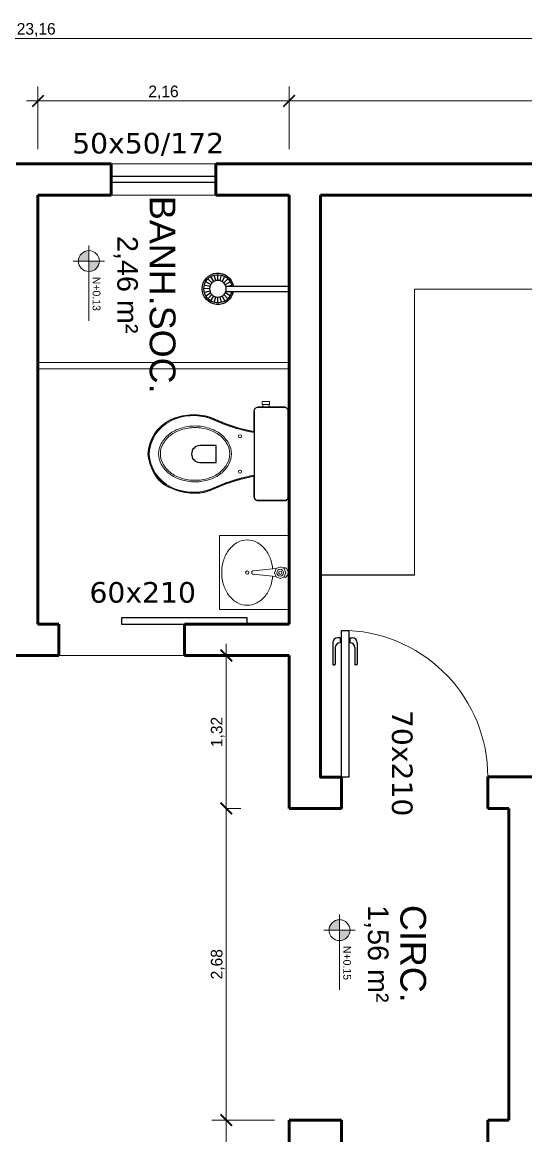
# Model space of a CAD drawing. Header units: millimetres. Extents: x 1509.2 to 1551.3, y 877.7 to 907.4.
# Drawn here: x 1530.45 to 1534.79, y 891.41 to 900.99 of the extents above; entities that cross this region are included whole.
import ezdxf

# ---------------------------------------------------------------- set-up
doc = ezdxf.new("R2010")
doc.units = ezdxf.units.MM
doc.linetypes.add('ACAD_ISO10W100', pattern=[18, 12, -3, 0, -3])
for name, color, linetype, lineweight in [('0.13', 6, 'Continuous', 13), ('0.20', 7, 'Continuous', 20), ('0.30', 2, 'Continuous', 30), ('0.60', 4, 'Continuous', 60), ('texto', 3, 'Continuous', 25)]:
    doc.layers.add(name, color=color, linetype=linetype, lineweight=lineweight)
doc.layers.add('LOUCAS', color=7, linetype='Continuous')
doc.dimstyles.new('COTA 02', dxfattribs={"dimtxt": 0.1, "dimasz": 0.1, "dimexe": 1.25, "dimexo": 0.625, "dimtad": 1, "dimzin": 4, "dimtxsty": 'Standard', "dimblk": 'ARCHTICK', "dimcen": 0.09, "dimdle": 0.1, "dimclrd": 256, "dimclre": 256, "dimclrt": 256, "dimadec": 0, "dimazin": 0, "dimtfac": 1, "dimtmove": 1, "dimatfit": 3, "dimldrblk": 'ARCHTICK', "dimfxl": 1, "dimlwd": -1, "dimlwe": -1, "dimarcsym": 0})

# ---------------------------------------------------------------- blocks, each defined once
blk = doc.blocks.new('CHUVEI')
at = {"layer": 'LOUCAS'}
for p, q in [((0.0728, -0.0611), (0.049, -0.0474)), ((0.0792, -0.0528), (0.0597, -0.0334)), ((0.0875, -0.0465), (0.0737, -0.0226)), ((0.0971, -0.0425), (0.09, -0.0159)), ((0.1075, -0.0411), (0.1075, -0.0136)), ((0.1178, -0.0425), (0.1249, -0.0159)), ((0.1275, -0.0465), (0.1412, -0.0226)), ((0.1357, -0.0528), (0.1552, -0.0334)), ((0.1421, -0.0611), (0.1659, -0.0474)), ((0.0695, -0.0686), (-0.2325, -0.0686)), ((0.0695, -0.0936), (-0.2325, -0.0936)), ((0.0608, -0.0686), (0.0423, -0.0636)), ((0.0423, -0.0986), (0.0608, -0.0936)), ((0.049, -0.1149), (0.0728, -0.1011)), ((0.1659, -0.1149), (0.1421, -0.1011)), ((0.1461, -0.0708), (0.1727, -0.0636)), ((0.1727, -0.0986), (0.1461, -0.0915)), ((0.1475, -0.0808), (0.1749, -0.0805)), ((0.0597, -0.1288), (0.0792, -0.1094)), ((0.0737, -0.1396), (0.0875, -0.1157)), ((0.09, -0.1463), (0.0971, -0.1197)), ((0.1075, -0.1486), (0.1075, -0.1211)), ((0.1249, -0.1463), (0.1178, -0.1197)), ((0.1412, -0.1396), (0.1275, -0.1157)), ((0.1552, -0.1288), (0.1357, -0.1094))]:
    blk.add_line(p, q, dxfattribs=at)
blk.add_circle((0.1075, -0.0811), 0.04, dxfattribs=at)
for radius, start, end in [(0.075, 189.5941, 170.4059), (0.0675, 190.6719, 169.3281)]:
    blk.add_arc((0.1075, -0.0811), radius, start, end, dxfattribs=at)
blk = doc.blocks.new('_ArchTick')
at = {"color": 0, "linetype": 'ByBlock', "const_width": 0.15}
blk.add_lwpolyline([(-0.5, -0.5), (0.5, 0.5)], dxfattribs=at)
blk = doc.blocks.new('*D42')
at = {"layer": '0.13', "transparency": 16777216}
for p, q in [((1532.209, 895.6435), (1532.209, 894.1279)), ((1532.624, 895.5435), (1532.084, 895.5435)), ((1532.209, 894.2279), (1532.334, 894.2279))]:
    blk.add_line(p, q, dxfattribs=at)
at = {"layer": 'Defpoints', "color": 0, "linetype": 'ACAD_ISO10W100', "transparency": 16777216}
for p in [(1532.749, 895.5435), (1532.209, 894.2279), (1532.209, 894.2279)]:
    blk.add_point(p, dxfattribs=at)
at = {"layer": '0.13', "linetype": 'ACAD_ISO10W100', "transparency": 16777216, "xscale": 0.1, "yscale": 0.1, "zscale": 0.1}
for p, rotation in [((1532.209, 895.5435), 90), ((1532.209, 894.2279), 270)]:
    blk.add_blockref('_ArchTick', p, dxfattribs=dict(at, rotation=rotation))
at = {"layer": '0.13', "color": 7, "linetype": 'ACAD_ISO10W100', "transparency": 16777216, "insert": (1532.1356, 894.8857), "char_height": 0.1, "attachment_point": 5, "rotation": 90}
blk.add_mtext('1,32', dxfattribs=at)
blk = doc.blocks.new('*D43')
at = {"layer": '0.13', "transparency": 16777216}
for p, q in [((1532.209, 894.3279), (1532.209, 891.4475)), ((1532.209, 894.2279), (1532.334, 894.2279)), ((1532.624, 891.5475), (1532.084, 891.5475))]:
    blk.add_line(p, q, dxfattribs=at)
at = {"layer": 'Defpoints', "color": 0, "linetype": 'ACAD_ISO10W100', "transparency": 16777216}
for p in [(1532.209, 894.2279), (1532.209, 891.5475), (1532.749, 891.5475)]:
    blk.add_point(p, dxfattribs=at)
at = {"layer": '0.13', "linetype": 'ACAD_ISO10W100', "transparency": 16777216, "xscale": 0.1, "yscale": 0.1, "zscale": 0.1}
for p, rotation in [((1532.209, 894.2279), 90), ((1532.209, 891.5475), 270)]:
    blk.add_blockref('_ArchTick', p, dxfattribs=dict(at, rotation=rotation))
at = {"layer": '0.13', "color": 7, "linetype": 'ACAD_ISO10W100', "transparency": 16777216, "insert": (1532.1356, 892.8877), "char_height": 0.1, "attachment_point": 5, "rotation": 90}
blk.add_mtext('2,68', dxfattribs=at)
blk = doc.blocks.new('*D44')
at = {"layer": '0.13', "transparency": 16777216}
for p, q in [((1532.209, 891.6475), (1532.209, 887.0735)), ((1532.624, 891.5475), (1532.084, 891.5475)), ((1532.624, 887.1735), (1532.084, 887.1735))]:
    blk.add_line(p, q, dxfattribs=at)
at = {"layer": 'Defpoints', "color": 0, "linetype": 'ACAD_ISO10W100', "transparency": 16777216}
for p in [(1532.749, 891.5475), (1532.209, 887.1735), (1532.749, 887.1735)]:
    blk.add_point(p, dxfattribs=at)
at = {"layer": '0.13', "linetype": 'ACAD_ISO10W100', "transparency": 16777216, "xscale": 0.1, "yscale": 0.1, "zscale": 0.1}
for p, rotation in [((1532.209, 891.5475), 90), ((1532.209, 887.1735), 270)]:
    blk.add_blockref('_ArchTick', p, dxfattribs=dict(at, rotation=rotation))
at = {"layer": '0.13', "color": 7, "linetype": 'ACAD_ISO10W100', "transparency": 16777216, "insert": (1532.1356, 889.3605), "char_height": 0.1, "attachment_point": 5, "rotation": 90}
blk.add_mtext('4,37', dxfattribs=at)
blk = doc.blocks.new('*D52')
at = {"layer": '0.13', "transparency": 16777216}
for p, q in [((1530.589, 899.8985), (1530.589, 900.438)), ((1532.749, 899.8985), (1532.749, 900.438)), ((1530.489, 900.313), (1532.849, 900.313))]:
    blk.add_line(p, q, dxfattribs=at)
at = {"layer": 'Defpoints', "color": 0, "linetype": 'ACAD_ISO10W100', "transparency": 16777216}
for p in [(1532.749, 900.313), (1530.589, 899.7735), (1532.749, 899.7735)]:
    blk.add_point(p, dxfattribs=at)
at = {"layer": '0.13', "linetype": 'ACAD_ISO10W100', "transparency": 16777216, "xscale": 0.1, "yscale": 0.1, "zscale": 0.1, "rotation": 180}
blk.add_blockref('_ArchTick', (1530.589, 900.313), dxfattribs=at)
at = {"layer": '0.13', "linetype": 'ACAD_ISO10W100', "transparency": 16777216, "xscale": 0.1, "yscale": 0.1, "zscale": 0.1}
blk.add_blockref('_ArchTick', (1532.749, 900.313), dxfattribs=at)
at = {"layer": '0.13', "color": 7, "linetype": 'ACAD_ISO10W100', "transparency": 16777216, "insert": (1531.669, 900.3863), "char_height": 0.1, "attachment_point": 5}
blk.add_mtext('2,16', dxfattribs=at)
blk = doc.blocks.new('*D53')
at = {"layer": '0.13', "transparency": 16777216}
for p, q in [((1532.749, 899.8985), (1532.749, 900.438)), ((1541.884, 899.8985), (1541.884, 900.438)), ((1532.649, 900.313), (1541.984, 900.313))]:
    blk.add_line(p, q, dxfattribs=at)
at = {"layer": 'Defpoints', "color": 0, "linetype": 'ACAD_ISO10W100', "transparency": 16777216}
for p in [(1541.884, 900.313), (1532.749, 899.7735), (1541.884, 899.7735)]:
    blk.add_point(p, dxfattribs=at)
at = {"layer": '0.13', "linetype": 'ACAD_ISO10W100', "transparency": 16777216, "xscale": 0.1, "yscale": 0.1, "zscale": 0.1, "rotation": 180}
blk.add_blockref('_ArchTick', (1532.749, 900.313), dxfattribs=at)
at = {"layer": '0.13', "linetype": 'ACAD_ISO10W100', "transparency": 16777216, "xscale": 0.1, "yscale": 0.1, "zscale": 0.1}
blk.add_blockref('_ArchTick', (1541.884, 900.313), dxfattribs=at)
at = {"layer": '0.13', "color": 7, "linetype": 'ACAD_ISO10W100', "transparency": 16777216, "insert": (1537.3165, 900.3863), "char_height": 0.1, "attachment_point": 5}
blk.add_mtext('9,14', dxfattribs=at)
blk = doc.blocks.new('*D54')
at = {"layer": '0.13', "transparency": 16777216}
for p, q in [((1518.9936, 899.8985), (1518.9936, 900.9762)), ((1542.154, 899.8985), (1542.154, 900.9762)), ((1518.8936, 900.8512), (1542.254, 900.8512))]:
    blk.add_line(p, q, dxfattribs=at)
at = {"layer": 'Defpoints', "color": 0, "linetype": 'ACAD_ISO10W100', "transparency": 16777216}
for p in [(1542.154, 900.8512), (1518.9936, 899.7735), (1542.154, 899.7735)]:
    blk.add_point(p, dxfattribs=at)
at = {"layer": '0.13', "linetype": 'ACAD_ISO10W100', "transparency": 16777216, "xscale": 0.1, "yscale": 0.1, "zscale": 0.1, "rotation": 180}
blk.add_blockref('_ArchTick', (1518.9936, 900.8512), dxfattribs=at)
at = {"layer": '0.13', "linetype": 'ACAD_ISO10W100', "transparency": 16777216, "xscale": 0.1, "yscale": 0.1, "zscale": 0.1}
blk.add_blockref('_ArchTick', (1542.154, 900.8512), dxfattribs=at)
at = {"layer": '0.13', "color": 7, "linetype": 'ACAD_ISO10W100', "transparency": 16777216, "insert": (1530.5738, 900.9245), "char_height": 0.1, "attachment_point": 5}
blk.add_mtext('23,16', dxfattribs=at)

msp = doc.modelspace()

# ---------------------------------------------------------------- hatches: boundary and pattern name
at = {"layer": '0.13'}
h = msp.add_hatch(color=2, dxfattribs=at)
h.paths.add_polyline_path([(1531.0273, 898.846, 0.414214), (1531.1173, 898.936), (1531.0273, 898.936)])
h.paths.add_polyline_path([(1530.9373, 898.936), (1531.0273, 898.936), (1531.0273, 899.026, 0.414214)])
h = msp.add_hatch(color=2, dxfattribs=at)
h.paths.add_polyline_path([(1533.1835, 893.0905, 0.414214), (1533.2735, 893.1805), (1533.1835, 893.1805)])
h.paths.add_polyline_path([(1533.0935, 893.1805), (1533.1835, 893.1805), (1533.1835, 893.2705, 0.414214)])

# ---------------------------------------------------------------- linework, layer by layer
for p, q in [((1532.7329, 897.669), (1532.7406, 897.6574)), ((1532.7406, 897.6574), (1532.7432, 897.6432)), ((1532.7432, 897.6432), (1532.7432, 896.91)), ((1532.7432, 897.6432), (1532.7432, 896.91)), ((1532.749, 895.8135), (1532.749, 896.864)), ((1533.829, 896.2357), (1533.019, 896.2357))]:
    msp.add_line(p, q)
for points in [[(1532.7432, 896.91, -0.41795), (1532.7071, 896.8753), (1532.4771, 896.8765, -0.285153), (1532.4545, 896.8907, -0.066257), (1532.4481, 896.91), (1532.4483, 897.0846), (1532.3258, 897.0576), (1532.2064, 897.0195), (1532.0686, 896.9622, -0.119324), (1531.9275, 896.94, -0.070528), (1531.7304, 896.9845, -0.179319), (1531.594, 897.1035, -0.090923), (1531.5376, 897.2756, -0.277827), (1531.7304, 897.5701, -0.09487), (1531.8974, 897.6136, -0.09487), (1532.0686, 897.5923), (1532.2064, 897.5351), (1532.3258, 897.497), (1532.4481, 897.47), (1532.4481, 897.6432, -0.192582), (1532.4584, 897.669, -0.217997), (1532.4842, 897.6793), (1532.7071, 897.6793, -0.192582), (1532.7329, 897.669, -0.181982), (1532.7419, 897.6503), (1532.7419, 896.903, -0.249113), (1532.7324, 896.8851, -0.007656), (1532.7213, 896.8778)], [(1532.4481, 897.6432), (1532.4481, 896.91, 0.162278), (1532.4545, 896.8907, 0.185139), (1532.4771, 896.8765), (1532.7078, 896.8752, 0.195653), (1532.7324, 896.8851, 0.130194), (1532.7417, 896.9005), (1532.7419, 897.6503, 0.192677), (1532.7367, 897.6632, 0.114608), (1532.7142, 897.678), (1532.4826, 897.6793)], [(1532.1221, 897.2038), (1532.1221, 897.3494), (1531.9829, 897.3494, 0.414214), (1531.9101, 897.2766, 0.414214), (1531.9829, 897.2038), (1532.1221, 897.2038)]]:
    msp.add_lwpolyline(points, format="xyb")
msp.add_arc((1532.4826, 897.6458), 0.0336, 89.51002, 172.23126)
at = {"layer": '0.13', "color": 2}
for p, q in [((1531.0273, 899.071), (1531.0273, 898.4229)), ((1530.8923, 898.936), (1531.1623, 898.936)), ((1533.1835, 893.3155), (1533.1835, 892.6674)), ((1533.0485, 893.1805), (1533.3185, 893.1805))]:
    msp.add_line(p, q, dxfattribs=at)
at = {"layer": '0.13'}
msp.add_line((1531.849, 895.5435), (1530.769, 895.5435), dxfattribs=at)
at = {"layer": '0.13', "color": 2}
for centre in [(1531.0273, 898.936), (1533.1835, 893.1805)]:
    msp.add_circle(centre, 0.09, dxfattribs=at)
at = {"layer": '0.13'}
msp.add_arc((1533.199, 894.4995), 1.26, 0, 87.13402, dxfattribs=at)
at = {"layer": '0.20'}
for p, q in [((1531.219, 899.7735), (1532.119, 899.7735)), ((1532.119, 899.5035), (1531.219, 899.5035)), ((1532.749, 898.698), (1532.749, 898.743)), ((1535.2582, 898.6935), (1533.829, 898.6935)), ((1533.829, 898.6935), (1533.829, 896.2357)), ((1532.749, 898.0635), (1530.589, 898.0635)), ((1532.749, 898.0095), (1530.589, 898.0095)), ((1532.5177, 897.7025), (1532.5177, 897.7295)), ((1532.5177, 897.7295), (1532.5499, 897.7295)), ((1532.5499, 897.7295), (1532.5821, 897.7295)), ((1532.5821, 897.7295), (1532.5821, 897.7025)), ((1532.4507, 897.6574), (1532.4481, 897.6432)), ((1532.4481, 897.6432), (1532.4481, 897.2773)), ((1532.4584, 897.669), (1532.4507, 897.6574)), ((1532.47, 897.6767), (1532.4584, 897.669)), ((1532.4842, 897.6793), (1532.47, 897.6767)), ((1532.7071, 897.6793), (1532.4842, 897.6793)), ((1532.4842, 897.6793), (1532.4842, 897.6793)), ((1532.5177, 897.7025), (1532.5228, 897.7025)), ((1532.5769, 897.7025), (1532.5228, 897.7025)), ((1532.5228, 897.7025), (1532.5228, 897.6793)), ((1532.5821, 897.7025), (1532.5769, 897.7025)), ((1532.5769, 897.7025), (1532.5769, 897.6793)), ((1532.7213, 897.6767), (1532.7071, 897.6793)), ((1532.7329, 897.669), (1532.7213, 897.6767)), ((1532.7406, 897.6574), (1532.7329, 897.669)), ((1532.7432, 897.6432), (1532.7406, 897.6574)), ((1532.7432, 897.6432), (1532.7432, 897.6432)), ((1532.4468, 897.4615), (1532.4468, 897.4615)), ((1532.4468, 897.4615), (1532.4481, 897.4612)), ((1531.9829, 897.3494), (1532.1221, 897.3494)), ((1532.1221, 897.3494), (1532.1221, 897.276)), ((1532.1221, 897.2038), (1532.1221, 897.2773)), ((1532.4481, 896.91), (1532.4481, 897.2773)), ((1531.9829, 897.2038), (1532.1221, 897.2038)), ((1532.4468, 897.093), (1532.4481, 897.0934)), ((1532.4468, 897.093), (1532.4468, 897.093)), ((1532.4507, 896.8959), (1532.4481, 896.91)), ((1532.4584, 896.8856), (1532.4507, 896.8959)), ((1532.47, 896.8778), (1532.4584, 896.8856)), ((1532.4842, 896.8753), (1532.47, 896.8778)), ((1532.7071, 896.8753), (1532.4842, 896.8753)), ((1532.4842, 896.8753), (1532.4842, 896.8753)), ((1532.7213, 896.8778), (1532.7071, 896.8753)), ((1532.7329, 896.8856), (1532.7213, 896.8778)), ((1532.7406, 896.8959), (1532.7329, 896.8856)), ((1532.7432, 896.91), (1532.7406, 896.8959)), ((1532.7432, 896.91), (1532.7432, 896.91)), ((1532.1494, 895.9398), (1532.1494, 896.576)), ((1532.1494, 896.576), (1532.749, 896.576)), ((1532.749, 895.9398), (1532.1494, 895.9398))]:
    msp.add_line(p, q, dxfattribs=at)
for points in [[(1532.6079, 896.2876, 0.056572), (1532.5917, 896.3669, 0.087813), (1532.5446, 896.4552, 0.105397), (1532.4703, 896.5173, 0.122418), (1532.389, 896.5374, 0.122418), (1532.3078, 896.5171, 0.105397), (1532.2337, 896.4548, 0.087813), (1532.1868, 896.3664, 0.078449), (1532.1695, 896.2559, 0.078449), (1532.1871, 896.1454, 0.087813), (1532.2342, 896.0571, 0.105397), (1532.3085, 895.995, 0.122418), (1532.3898, 895.9749, 0.122418), (1532.471, 895.9952, 0.105397), (1532.5451, 896.0575, 0.087813), (1532.592, 896.1459, 0.056572), (1532.608, 896.2252)], [(1532.6376, 896.2907), (1532.4365, 896.2703, 0.623644), (1532.4365, 896.2422), (1532.6368, 896.2224)], [(1532.6985, 896.2163), (1532.7178, 896.2144, 0.534378), (1532.7177, 896.2988), (1532.6944, 896.2964)], [(1532.608, 896.2252), (1532.608, 896.2252, 0.1004)]]:
    msp.add_lwpolyline(points, format="xyb", dxfattribs=at)
msp.add_lwpolyline([(1532.6729, 896.2057), (1532.6377, 896.2202), (1532.6231, 896.2554), (1532.6376, 896.2907), (1532.6728, 896.3053), (1532.7081, 896.2908), (1532.7227, 896.2556), (1532.7082, 896.2203)], close=True, dxfattribs=at)
msp.add_lwpolyline([(1532.6729, 896.2696, -1), (1532.6729, 896.2414, -1)], format="xyb", close=True, dxfattribs=at)
for centre, radius in [((1532.3276, 897.428), 0.0135), ((1532.3276, 897.1252), 0.0135), ((1532.6729, 896.2555), 0.029), ((1532.3894, 896.2562), 0.0143)]:
    msp.add_circle(centre, radius, dxfattribs=at)
for centre, radius, start, end in [((1531.9275, 897.1558), 0.4588, 72.09039, 115.44583), ((1531.8789, 897.2623), 0.3417, 115.76246, 177.20811), ((1531.8789, 897.2623), 0.3332, 115.76246, 177.20811), ((1531.9271, 897.1625), 0.4441, 71.86702, 115.76246), ((1550.9949, 942.9515), 49.1579, 247.35144, 247.52574), ((1552.0727, 945.5401), 51.9534, 247.3538, 247.51832), ((1532.6828, 898.8224), 1.3812, 249.69088, 260.16298), ((1532.6828, 898.8224), 1.3726, 249.69088, 260.16298), ((1531.8746, 897.2442), 0.2556, 127.48224, 151.62385), ((1531.8759, 897.2449), 0.2421, 127.48224, 151.62385), ((1531.9144, 897.1922), 0.3211, 107.62158, 127.48224), ((1531.9149, 897.1939), 0.3063, 107.62158, 127.48224), ((1531.9404, 897.1104), 0.407, 90, 107.62158), ((1531.9404, 897.1137), 0.3905, 90, 107.62158), ((1531.9404, 897.1104), 0.407, 72.37842, 90), ((1531.9404, 897.1137), 0.3905, 72.37842, 90), ((1531.9659, 897.1939), 0.3063, 52.51776, 72.37842), ((1531.9664, 897.1922), 0.3211, 52.51776, 72.37842), ((1532.005, 897.2449), 0.2421, 28.37615, 52.51776), ((1532.0063, 897.2442), 0.2556, 28.37615, 52.51776), ((1531.8134, 897.2773), 0.1861, 151.62385, 180), ((1531.8159, 897.2773), 0.174, 151.62385, 180), ((1531.9829, 897.2766), 0.0728, 90, 270), ((1532.0649, 897.2773), 0.174, 0, 28.37615), ((1532.0675, 897.2773), 0.1861, 0, 28.37615), ((1531.8789, 897.2922), 0.3417, 182.79189, 244.23754), ((1531.8789, 897.2922), 0.3332, 182.79189, 244.23754), ((1531.8134, 897.2773), 0.1861, 180, 208.37615), ((1531.8159, 897.2773), 0.174, 180, 208.37615), ((1532.0649, 897.2773), 0.174, 331.62385, 0), ((1532.0675, 897.2773), 0.1861, 331.62385, 0), ((1531.8746, 897.3103), 0.2556, 208.37615, 232.51776), ((1531.8759, 897.3097), 0.2421, 208.37615, 232.51776), ((1532.005, 897.3097), 0.2421, 307.48224, 331.62385), ((1532.0063, 897.3103), 0.2556, 307.48224, 331.62385), ((1531.9144, 897.3623), 0.3211, 232.51776, 252.37842), ((1531.9149, 897.3606), 0.3063, 232.51776, 252.37842), ((1531.9404, 897.4442), 0.407, 252.37842, 270), ((1531.9404, 897.4408), 0.3905, 252.37842, 270), ((1531.9404, 897.4408), 0.3905, 270, 287.62158), ((1531.9404, 897.4442), 0.407, 270, 287.62158), ((1531.9659, 897.3606), 0.3063, 287.62158, 307.48224), ((1531.9664, 897.3623), 0.3211, 287.62158, 307.48224), ((1532.6828, 895.7322), 1.3812, 99.83702, 110.30912), ((1532.6828, 895.7322), 1.3726, 99.83702, 110.30912), ((1531.9275, 897.3988), 0.4588, 244.55417, 287.90961), ((1531.9271, 897.3921), 0.4441, 244.23754, 288.13298), ((1550.9949, 851.603), 49.1579, 112.47426, 112.64856), ((1552.0727, 849.0145), 51.9534, 112.48168, 112.6462)]:
    msp.add_arc(centre, radius, start, end, dxfattribs=at)
at = {"layer": '0.30'}
for p, q in [((1531.219, 899.6655), (1532.119, 899.6655)), ((1532.119, 899.6115), (1531.219, 899.6115)), ((1533.1255, 895.6529), (1533.1255, 895.4681)), ((1533.1465, 895.6109), (1533.1465, 895.4681)), ((1533.1885, 895.6949), (1533.1675, 895.6949)), ((1533.1885, 895.6949), (1533.1885, 895.6529)), ((1533.2725, 895.6949), (1533.2935, 895.6949)), ((1533.2725, 895.6949), (1533.2725, 895.6529)), ((1533.3145, 895.6109), (1533.3145, 895.4681)), ((1533.3355, 895.6529), (1533.3355, 895.4681)), ((1533.1297, 895.4639), (1533.1423, 895.4639)), ((1533.3313, 895.4639), (1533.3187, 895.4639))]:
    msp.add_line(p, q, dxfattribs=at)
for points in [[(1531.309, 895.8135), (1532.389, 895.8135), (1532.389, 895.8675), (1531.309, 895.8675)], [(1533.199, 895.7579), (1533.262, 895.7579), (1533.262, 894.4979), (1533.199, 894.4979)]]:
    msp.add_lwpolyline(points, close=True, dxfattribs=at)
for centre, radius, start, end in [((1533.1675, 895.6529), 0.042, 90, 180), ((1533.1885, 895.6109), 0.042, 90, 180), ((1533.2725, 895.6109), 0.042, 0, 90), ((1533.2935, 895.6529), 0.042, 0, 90), ((1533.1297, 895.4681), 0.0042, 180, 270), ((1533.1423, 895.4681), 0.0042, 270, 0), ((1533.3187, 895.4681), 0.0042, 180, 270), ((1533.3313, 895.4681), 0.0042, 270, 0)]:
    msp.add_arc(centre, radius, start, end, dxfattribs=at)
at = {"layer": '0.60'}
for p, q in [((1528.564, 899.7735), (1531.219, 899.7735)), ((1531.219, 899.5035), (1531.219, 899.7735)), ((1532.119, 899.7735), (1536.1915, 899.7735)), ((1532.119, 899.5035), (1532.119, 899.7735)), ((1530.589, 899.5035), (1531.219, 899.5035)), ((1530.589, 899.5035), (1530.589, 896.7072)), ((1531.219, 899.5035), (1530.589, 899.5035)), ((1532.119, 899.5035), (1532.749, 899.5035)), ((1532.749, 899.5035), (1532.119, 899.5035)), ((1532.749, 899.5035), (1532.749, 895.8135)), ((1533.019, 895.5435), (1533.019, 899.5035)), ((1533.019, 899.5035), (1533.019, 894.4979)), ((1533.019, 899.5035), (1533.019, 894.4979)), ((1533.019, 895.9395), (1533.019, 899.5035)), ((1535.2582, 899.5035), (1533.019, 899.5035)), ((1530.589, 899.2335), (1530.589, 896.7072)), ((1532.749, 895.8135), (1532.749, 899.2335)), ((1532.749, 898.2075), (1532.749, 899.2335)), ((1530.589, 896.7072), (1530.589, 895.8135)), ((1530.589, 896.4372), (1530.589, 895.8135)), ((1530.589, 895.8135), (1530.769, 895.8135)), ((1530.769, 895.8135), (1530.769, 895.5435)), ((1531.849, 895.8135), (1532.749, 895.8135)), ((1531.849, 895.8135), (1531.849, 895.5435)), ((1530.589, 895.5435), (1530.139, 895.5435)), ((1532.749, 895.5435), (1532.749, 894.2279)), ((1533.019, 894.4979), (1533.199, 894.4979)), ((1533.199, 894.4979), (1533.199, 894.2279)), ((1534.459, 894.4995), (1534.459, 894.2279)), ((1533.019, 894.2293), (1533.019, 894.2279)), ((1533.019, 894.2293), (1533.019, 894.2279)), ((1534.459, 894.2279), (1534.639, 894.2279)), ((1534.639, 894.2279), (1534.639, 891.5475)), ((1532.749, 891.5475), (1532.749, 887.1735)), ((1533.199, 891.2775), (1533.199, 891.5475)), ((1534.459, 891.2759), (1534.459, 891.5475)), ((1534.459, 891.5475), (1534.639, 891.5475))]:
    msp.add_line(p, q, dxfattribs=at)
for points in [[(1533.019, 895.9395), (1533.019, 899.5035)], [(1530.589, 895.5435), (1530.589, 895.5435), (1530.769, 895.5435)], [(1531.849, 895.5435), (1532.749, 895.5435)], [(1533.019, 894.4979), (1533.019, 894.6795)], [(1533.199, 894.4979), (1533.019, 894.4979), (1533.019, 894.6779)], [(1534.909, 894.4994), (1534.459, 894.4995)], [(1533.199, 894.2279), (1532.749, 894.2279)], [(1534.639, 894.2279), (1534.459, 894.2279)], [(1533.199, 891.5475), (1532.749, 891.5475)], [(1533.199, 891.5475), (1533.019, 891.5475)], [(1534.639, 891.5475), (1534.459, 891.5475)], [(1534.639, 891.5475), (1534.459, 891.5475)]]:
    msp.add_lwpolyline(points, dxfattribs=at)

# ---------------------------------------------------------------- block references
at = {"layer": '0.20', "xscale": -1.8, "yscale": 1.8, "zscale": 1.8}
msp.add_blockref('CHUVEI', (1532.3304, 898.844), dxfattribs=at)

# ---------------------------------------------------------------- texts
at = {"layer": '0.13', "color": 2, "char_height": 0.0675, "width": 0.703997, "attachment_point": 7, "rotation": 270}
for s, insert in [('N+0.13', (1531.0583, 898.801)), ('N+0.15', (1533.2146, 893.0455))]:
    msp.add_mtext(s, dxfattribs=dict(at, insert=insert))
at = {"layer": 'texto', "lineweight": 9, "char_height": 0.177036, "width": 1.438767, "attachment_point": 2, "line_spacing_factor": 0.938532}
for s, insert in [('{\\fVerdana|b0|i0|c0|p34;50x50/172}', (1531.5369, 900.0388)), ('{\\fVerdana|b0|i0|c0|p34;60x210}', (1531.4901, 896.1751))]:
    msp.add_mtext(s, dxfattribs=dict(at, insert=insert))
at = {"layer": 'texto', "lineweight": 9, "attachment_point": 2, "rotation": 270, "line_spacing_factor": 0.938532}
for s, insert, char_height, width in [('{\\fArial|b0|i0|c0|p34;  BANH.SOC.}', (1531.772, 898.7325), 0.221295, 2.711965), ('{\\fArial|b0|i0|c0|p34;2,46 m²}', (1531.4487, 898.7325), 0.177036, 0.99792), ('{\\fVerdana|b0|i0|c0|p34;70x210}', (1533.8114, 894.6174), 0.177036, 1.438767), ('{\\fArial|b0|i0|c0|p34;1,56 m²}', (1533.6049, 892.977), 0.177036, 0.99792), ('{\\fArial|b0|i0|c0|p34;CIRC.}', (1533.9282, 892.977), 0.221295, 1.2663)]:
    msp.add_mtext(s, dxfattribs=dict(at, insert=insert, char_height=char_height, width=width))

# ---------------------------------------------------------------- dimensions: what is measured, and where the dimension line sits
at = {"layer": '0.13', "linetype": 'ACAD_ISO10W100'}
for base, p1, p2, picture, middle in [((1542.154, 900.8512), (1518.9936, 899.7735), (1542.154, 899.7735), '*D54', (1530.5738, 900.9245)), ((1532.749, 900.313), (1530.589, 899.7735), (1532.749, 899.7735), '*D52', (1531.669, 900.3863)), ((1541.8839625333, 900.3129966279), (1532.7489625333, 899.7735247447), (1541.8839625333, 899.7735247447), '*D53', (1537.3164625333, 900.3863299612))]:
    dim = msp.add_linear_dim(base=base, p1=p1, p2=p2, dimstyle='COTA 02', override={"dimexe": 0.125, "dimexo": 0.125, "dimgap": 0.015, "dimzin": 1, "dimclrt": 7, "dimfxl": 10, "dimfxlon": 1}, dxfattribs=at)
    dim.commit()
    dim.dimension.update_dxf_attribs({"geometry": picture, "text_midpoint": middle})
for base, p1, p2, picture, middle in [((1532.209, 894.2279), (1532.749, 895.5435), (1532.209, 894.2279), '*D42', (1532.1356, 894.8857)), ((1532.209, 891.5475), (1532.209, 894.2279), (1532.749, 891.5475), '*D43', (1532.1356, 892.8877)), ((1532.209, 887.1735), (1532.749, 891.5475), (1532.749, 887.1735), '*D44', (1532.1356, 889.3605))]:
    dim = msp.add_linear_dim(base=base, p1=p1, p2=p2, angle=270, dimstyle='COTA 02', override={"dimexe": 0.125, "dimexo": 0.125, "dimgap": 0.015, "dimzin": 1, "dimclrt": 7, "dimfxl": 10, "dimfxlon": 1}, dxfattribs=at)
    dim.commit()
    dim.dimension.update_dxf_attribs({"geometry": picture, "text_midpoint": middle})

doc.saveas('drawing.dxf')
